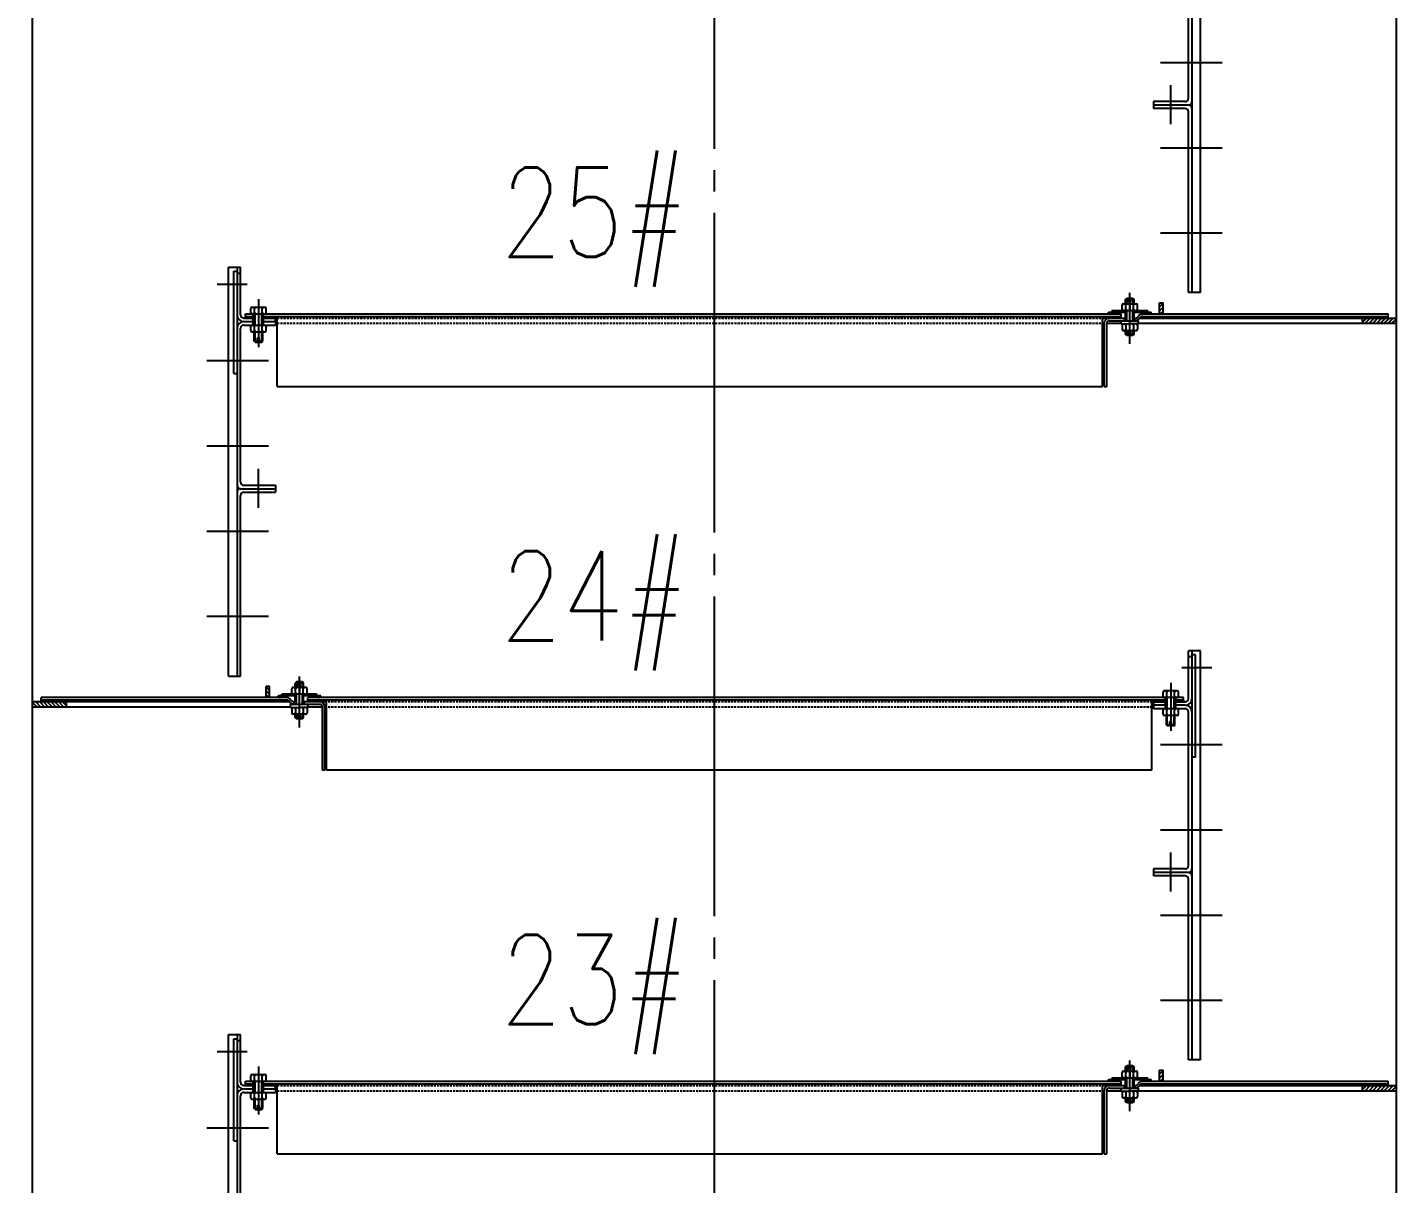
# Model space of a CAD drawing. Extents: x 16825 to 205982, y -10874 to 68273.
# Drawn here: x 164144 to 165750, y 47236 to 48592 of the extents above; entities that cross this region are included whole.
import ezdxf

# ---------------------------------------------------------------- set-up
doc = ezdxf.new("R2010")
doc.units = 0
doc.header["$LTSCALE"] = 5
doc.header["$MEASUREMENT"] = 0
doc.linetypes.add('CENTER', pattern=[18, 15, -1, 1, -1])
doc.linetypes.add('DASHED', pattern=[0.75, 0.5, -0.25])
doc.layers.get('DEFPOINTS').update_dxf_attribs({"linetype": 'CONTINUOUS'})
for name, color, linetype in [('CEN', 6, 'CENTER'), ('DIM', 1, 'CONTINUOUS'), ('HAT', 8, 'CONTINUOUS'), ('HID', 5, 'DASHED'), ('THINK', 2, 'CONTINUOUS'), ('THK', 2, 'CONTINUOUS'), ('THN', 4, 'CONTINUOUS')]:
    doc.layers.add(name, color=color, linetype=linetype)
doc.styles.get("Standard").update_dxf_attribs({"font": 'simplex', "width": 0.75, "bigfont": 'hzdx'})
doc.dimstyles.new('DIM3', dxfattribs={"dimscale": 0, "dimtxt": 3, "dimasz": 3, "dimexe": 1, "dimexo": 0, "dimgap": 1.5, "dimtad": 1, "dimdec": 4, "dimdsep": 46, "dimtxsty": 'Standard', "dimcen": 3, "dimclrd": 1, "dimclrt": 3, "dimadec": 0, "dimazin": 0, "dimtfac": 0.75, "dimtdec": 4, "dimtix": 1, "dimtmove": 0, "dimatfit": 0, "dimfxl": 0, "dimtolj": 1, "dimtzin": 0, "dimarcsym": 0})
pattern_1 = [(45, (164503.711, 45264.4804), (-2.245064, 2.245064), [])]
pattern_2 = [(45, (164503.711, 46164.4804), (-2.245064, 2.245064), [])]
pattern_3 = [(135, (165397.0422, 45714.4804), (2.245064, 2.245064), [])]

# ---------------------------------------------------------------- blocks, each defined once
blk = doc.blocks.new('*D96')
at = {"layer": 'DEFPOINTS', "color": 0}
for p in [(163106.3, 48706.4), (164283.3, 48706.4), (163313.1, 42856.4)]:
    blk.add_point(p, dxfattribs=at)
at = {"layer": 'DIM', "lineweight": -2}
for p, q in [((164283.3, 48706.4), (163074.3, 48706.4)), ((163313.1, 42856.4), (163074.3, 42856.4))]:
    blk.add_line(p, q, dxfattribs=at)
at = {"layer": 'DIM', "color": 1, "lineweight": -2}
blk.add_line((163106.3, 42952.4), (163106.3, 48610.4), dxfattribs=at)
at = {"layer": 'DIM', "color": 1}
for points in [[(163090.3, 48610.4), (163122.3, 48610.4), (163106.3, 48706.4)], [(163090.3, 42952.4), (163122.3, 42952.4), (163106.3, 42856.4)]]:
    blk.add_solid(points, dxfattribs=at)
at = {"layer": 'DIM', "color": 3, "insert": (163010.3, 45781.4), "char_height": 96, "attachment_point": 5, "rotation": 90}
blk.add_mtext('\\A1;13x450=5850', dxfattribs=at)

msp = doc.modelspace()

# ---------------------------------------------------------------- hatches: boundary and pattern name
at = {"layer": 'HAT'}
h = msp.add_hatch(dxfattribs=at)
h.set_pattern_fill('ANSI31', color=256, scale=0.5, style=0)
h.set_pattern_definition([(45, (164504.711, 46879.4574), (-1.122532, 1.122532), [])])
h.paths.add_polyline_path([(165431.377, 48258.373), (165431.377, 48260.373), (165417.877, 48260.373, 0.23606798), (165415.877, 48259.373, -0.23606798), (165413.877, 48258.373), (165412.377, 48258.373), (165412.377, 48256.373), (165413.877, 48256.373, 0.23606798), (165415.877, 48257.373, -0.23606798), (165417.877, 48258.373)])
h.paths.add_polyline_path([(165443.377, 48260.373), (165443.377, 48258.373), (165456.877, 48258.373, -0.23606798), (165458.877, 48257.373, 0.23606798), (165460.877, 48256.373), (165462.377, 48256.373), (165462.377, 48258.373), (165460.877, 48258.373, -0.23606798), (165458.877, 48259.373, 0.23606798), (165456.877, 48260.373)])
h = msp.add_hatch(dxfattribs=at)
h.set_pattern_fill('ANSI31', color=256, style=0)
h.set_pattern_definition(pattern_2)
h.paths.add_polyline_path([(165476.377, 48269.373), (165472.377, 48269.373), (165472.377, 48256.373), (165476.377, 48256.373)])
h = msp.add_hatch(dxfattribs=at)
h.set_pattern_fill('ANSI31', color=256, style=0)
h.set_pattern_definition(pattern_2)
h.paths.add_polyline_path([(165710.377, 48251.373), (165710.377, 48245.373), (165750.377, 48245.373), (165750.377, 48251.373)])
h = msp.add_hatch(dxfattribs=at)
h.set_pattern_fill('ANSI31', color=256, style=0)
h.set_pattern_definition(pattern_3)
h.paths.add_polyline_path([(164424.377, 47819.373), (164428.377, 47819.373), (164428.377, 47806.373), (164424.377, 47806.373)])
h = msp.add_hatch(dxfattribs=at)
h.set_pattern_fill('ANSI31', color=256, style=0)
h.set_pattern_definition(pattern_3)
h.paths.add_polyline_path([(164190.377, 47801.373), (164190.377, 47795.373), (164150.377, 47795.373), (164150.377, 47801.373)])
h = msp.add_hatch(dxfattribs=at)
h.set_pattern_fill('ANSI31', color=256, scale=0.5, style=0)
h.set_pattern_definition([(135, (165396.0422, 46429.4574), (1.122532, 1.122532), [])])
h.paths.add_polyline_path([(164469.377, 47808.373), (164469.377, 47810.373), (164482.877, 47810.373, -0.23606798), (164484.877, 47809.373, 0.23606798), (164486.877, 47808.373), (164488.377, 47808.373), (164488.377, 47806.373), (164486.877, 47806.373, -0.23606798), (164484.877, 47807.373, 0.23606798), (164482.877, 47808.373)])
h.paths.add_polyline_path([(164457.377, 47810.373), (164457.377, 47808.373), (164443.877, 47808.373, 0.23606798), (164441.877, 47807.373, -0.23606798), (164439.877, 47806.373), (164438.377, 47806.373), (164438.377, 47808.373), (164439.877, 47808.373, 0.23606798), (164441.877, 47809.373, -0.23606798), (164443.877, 47810.373)])
h = msp.add_hatch(dxfattribs=at)
h.set_pattern_fill('ANSI31', color=256, style=0)
h.set_pattern_definition(pattern_1)
h.paths.add_polyline_path([(165476.377, 47369.373), (165472.377, 47369.373), (165472.377, 47356.373), (165476.377, 47356.373)])
h = msp.add_hatch(dxfattribs=at)
h.set_pattern_fill('ANSI31', color=256, scale=0.5, style=0)
h.set_pattern_definition([(45, (164504.711, 45979.4574), (-1.122532, 1.122532), [])])
h.paths.add_polyline_path([(165431.377, 47358.373), (165431.377, 47360.373), (165417.877, 47360.373, 0.23606798), (165415.877, 47359.373, -0.23606798), (165413.877, 47358.373), (165412.377, 47358.373), (165412.377, 47356.373), (165413.877, 47356.373, 0.23606798), (165415.877, 47357.373, -0.23606798), (165417.877, 47358.373)])
h.paths.add_polyline_path([(165443.377, 47360.373), (165443.377, 47358.373), (165456.877, 47358.373, -0.23606798), (165458.877, 47357.373, 0.23606798), (165460.877, 47356.373), (165462.377, 47356.373), (165462.377, 47358.373), (165460.877, 47358.373, -0.23606798), (165458.877, 47359.373, 0.23606798), (165456.877, 47360.373)])
h = msp.add_hatch(dxfattribs=at)
h.set_pattern_fill('ANSI31', color=256, style=0)
h.set_pattern_definition(pattern_1)
h.paths.add_polyline_path([(165710.377, 47351.373), (165710.377, 47345.373), (165750.377, 47345.373), (165750.377, 47351.373)])

# ---------------------------------------------------------------- linework, layer by layer
at = {"layer": 'CEN', "ltscale": 5}
msp.add_line((164950.377, 28649.949), (164950.377, 65759.35), dxfattribs=at)
at = {"layer": 'CEN'}
for p, q in [((165473.433, 48551.373), (165545.744, 48551.373)), ((165485.377, 48478.868), (165485.377, 48524.584)), ((165473.433, 48451.373), (165545.744, 48451.373)), ((165473.433, 48351.373), (165545.744, 48351.373)), ((164367.078, 48291.373), (164402.123, 48291.373)), ((165437.377, 48221.182), (165437.377, 48280.95)), ((164415.377, 48273.632), (164415.377, 48217.398)), ((164427.32, 48201.373), (164355.01, 48201.373)), ((164427.32, 48101.373), (164355.01, 48101.373)), ((164415.377, 48028.868), (164415.377, 48074.584)), ((164427.32, 48001.373), (164355.01, 48001.373)), ((164427.32, 47901.373), (164355.01, 47901.373)), ((164463.377, 47771.182), (164463.377, 47830.95)), ((165533.676, 47841.373), (165498.63, 47841.373)), ((165485.377, 47823.632), (165485.377, 47767.398)), ((165473.433, 47751.373), (165545.744, 47751.373)), ((165473.433, 47651.373), (165545.744, 47651.373)), ((165485.377, 47578.868), (165485.377, 47624.584)), ((165473.433, 47551.373), (165545.744, 47551.373)), ((165473.433, 47451.373), (165545.744, 47451.373)), ((164367.078, 47391.373), (164402.123, 47391.373)), ((165437.377, 47321.182), (165437.377, 47380.95)), ((164415.377, 47373.632), (164415.377, 47317.398)), ((164427.32, 47301.373), (164355.01, 47301.373))]:
    msp.add_line(p, q, dxfattribs=at)
at = {"layer": 'HID'}
for p, q in [((164437.377, 48251.373), (165404.377, 48251.373)), ((164437.377, 48245.373), (165404.377, 48245.373)), ((165463.377, 47801.373), (164496.377, 47801.373)), ((165463.377, 47795.373), (164496.377, 47795.373)), ((164437.377, 47351.373), (165404.377, 47351.373)), ((164437.377, 47345.373), (165404.377, 47345.373))]:
    msp.add_line(p, q, dxfattribs=at)
at = {"layer": 'THINK'}
for p, q in [((165750.377, 48245.373), (165750.377, 48251.373)), ((164150.377, 47795.373), (164150.377, 47801.373)), ((165750.377, 47345.373), (165750.377, 47351.373))]:
    msp.add_line(p, q, dxfattribs=at)
at = {"layer": 'THK'}
for p, q in [((164150.377, 36168.873), (164150.377, 55518.373)), ((165750.377, 41744.373), (165750.377, 54731.373)), ((165520.377, 48281.373), (165520.377, 48761.373)), ((165506.377, 48509.373), (165506.377, 48689.373)), ((165510.377, 48692.701), (165510.377, 48281.373)), ((165502.377, 48505.373), (165465.377, 48505.373)), ((165465.377, 48505.373), (165465.377, 48497.373)), ((165506.377, 48501.373), (165465.377, 48501.373)), ((165502.377, 48497.373), (165465.377, 48497.373)), ((165506.377, 48281.373), (165506.377, 48493.373)), ((164380.377, 48311.373), (164394.377, 48311.373)), ((164380.377, 47831.373), (164380.377, 48311.373)), ((164390.377, 48311.373), (164390.377, 48242.701)), ((164394.377, 48255.373), (164394.377, 48311.373)), ((164386.377, 48306.373), (164390.377, 48306.373)), ((164386.377, 48186.373), (164386.377, 48306.373)), ((164390.377, 48304.373), (164394.377, 48304.373)), ((165520.377, 48281.373), (165506.377, 48281.373)), ((164406.377, 48257.873), (164406.377, 48262.873)), ((164407.877, 48264.373), (164422.877, 48264.373)), ((164410.877, 48257.873), (164410.877, 48262.873)), ((164419.877, 48257.873), (164419.877, 48262.873)), ((164424.377, 48257.873), (164424.377, 48262.873)), ((165417.877, 48260.373), (165456.877, 48260.373)), ((165428.377, 48261.873), (165428.377, 48266.873)), ((165429.877, 48268.373), (165444.877, 48268.373)), ((165431.377, 48258.373), (165431.377, 48260.373)), ((165432.377, 48273.326), (165433.877, 48274.826)), ((165432.377, 48273.326), (165436.377, 48273.326)), ((165432.377, 48268.373), (165432.377, 48273.326)), ((165432.377, 48248.373), (165432.377, 48260.373)), ((165432.877, 48261.873), (165432.877, 48266.873)), ((165433.877, 48274.826), (165436.377, 48274.826)), ((165436.377, 48269.826), (165436.377, 48274.826)), ((165436.377, 48269.826), (165438.377, 48269.826)), ((165437.377, 48268.373), (165437.377, 48260.373)), ((165438.377, 48274.826), (165440.877, 48274.826)), ((165438.377, 48269.826), (165438.377, 48274.826)), ((165442.377, 48273.326), (165438.377, 48273.326)), ((165440.877, 48274.826), (165442.377, 48273.326)), ((165441.877, 48261.873), (165441.877, 48266.873)), ((165442.377, 48268.373), (165442.377, 48273.326)), ((165442.377, 48248.373), (165442.377, 48260.373)), ((165443.377, 48258.373), (165443.377, 48260.373)), ((165446.377, 48261.873), (165446.377, 48266.873)), ((165472.377, 48256.373), (165472.377, 48269.373)), ((165472.377, 48269.373), (165476.377, 48269.373)), ((165476.377, 48256.373), (165476.377, 48269.373)), ((164398.377, 48251.373), (164410.377, 48251.373)), ((164410.377, 48251.373), (164398.377, 48251.373)), ((164398.377, 48247.373), (164410.377, 48247.373)), ((164400.377, 48256.373), (165427.377, 48256.373)), ((164400.377, 48253.373), (164400.377, 48256.373)), ((164400.377, 48253.373), (164400.377, 48251.373)), ((164400.377, 48253.373), (164410.377, 48253.373)), ((164409.377, 48253.373), (164409.377, 48256.373)), ((164409.377, 48251.373), (164409.377, 48253.373)), ((164409.377, 48243.373), (164409.377, 48251.373)), ((164410.377, 48243.373), (164410.377, 48256.373)), ((164420.377, 48243.373), (164420.377, 48256.373)), ((164420.377, 48253.373), (165427.377, 48253.373)), ((164420.377, 48251.373), (164435.377, 48251.373)), ((164437.377, 48251.373), (164420.377, 48251.373)), ((164420.377, 48247.373), (164435.377, 48247.373)), ((164421.377, 48253.373), (164421.377, 48256.373)), ((164421.377, 48253.373), (164421.377, 48251.373)), ((164421.377, 48243.373), (164421.377, 48251.373)), ((164435.377, 48251.373), (164435.377, 48243.373)), ((164435.377, 48247.373), (164435.377, 48251.373)), ((164435.377, 48245.373), (164437.377, 48245.373)), ((164437.377, 48171.373), (164437.377, 48253.373)), ((165405.377, 48171.373), (165405.377, 48253.373)), ((165405.377, 48251.373), (165432.377, 48251.373)), ((165405.377, 48245.373), (165407.377, 48245.373)), ((165407.377, 48251.373), (165407.377, 48253.373)), ((165407.377, 48171.373), (165407.377, 48245.373)), ((165410.377, 48245.373), (165427.141, 48245.373)), ((165410.377, 48171.373), (165410.377, 48245.373)), ((165412.377, 48256.373), (165412.377, 48258.373)), ((165412.377, 48258.373), (165413.877, 48258.373)), ((165413.377, 48248.373), (165447.612, 48248.373)), ((165417.877, 48258.373), (165432.377, 48258.373)), ((165427.141, 48244.873), (165427.141, 48248.373)), ((165427.141, 48244.873), (165437.377, 48244.873)), ((165427.377, 48251.373), (165427.377, 48256.373)), ((165431.377, 48248.373), (165431.377, 48251.373)), ((165447.612, 48244.873), (165437.377, 48244.873)), ((165437.377, 48236.873), (165437.377, 48244.873)), ((165442.377, 48258.373), (165456.877, 48258.373)), ((165442.377, 48251.373), (165443.377, 48251.373)), ((165443.377, 48248.373), (165443.377, 48251.373)), ((165447.612, 48244.873), (165447.612, 48248.373)), ((165447.612, 48245.373), (165750.377, 48245.373)), ((165448.377, 48251.373), (165750.377, 48251.373)), ((165452.037, 48256.373), (165740.377, 48256.373)), ((165452.377, 48253.373), (165740.377, 48253.373)), ((165460.877, 48258.373), (165462.377, 48258.373)), ((165462.377, 48256.373), (165462.377, 48258.373)), ((165710.377, 48245.373), (165710.377, 48253.373)), ((165740.377, 48251.373), (165740.377, 48256.373)), ((164390.377, 48242.701), (164390.377, 47831.373)), ((164394.377, 48059.373), (164394.377, 48239.373)), ((164398.377, 48243.373), (164435.377, 48243.373)), ((164406.377, 48236.873), (164406.377, 48241.873)), ((164407.877, 48235.373), (164422.877, 48235.373)), ((164410.377, 48224.373), (164410.377, 48235.373)), ((164410.877, 48236.873), (164410.877, 48241.873)), ((164414.377, 48228.373), (164416.377, 48228.373)), ((164414.377, 48223.373), (164414.377, 48228.373)), ((164416.377, 48223.373), (164416.377, 48228.373)), ((164419.877, 48236.873), (164419.877, 48241.873)), ((164420.377, 48224.373), (164420.377, 48235.373)), ((164424.377, 48236.873), (164424.377, 48241.873)), ((165428.377, 48243.373), (165428.377, 48238.373)), ((165429.877, 48236.873), (165444.877, 48236.873)), ((165432.377, 48232.826), (165432.377, 48236.873)), ((165432.377, 48232.826), (165436.377, 48232.826)), ((165433.877, 48231.326), (165432.377, 48232.826)), ((165432.877, 48243.373), (165432.877, 48238.373)), ((165433.877, 48231.326), (165436.377, 48231.326)), ((165436.377, 48236.326), (165438.377, 48236.326)), ((165436.377, 48231.326), (165436.377, 48236.326)), ((165438.377, 48231.326), (165438.377, 48236.326)), ((165442.377, 48232.826), (165438.377, 48232.826)), ((165438.377, 48231.326), (165440.877, 48231.326)), ((165442.377, 48232.826), (165440.877, 48231.326)), ((165441.877, 48243.373), (165441.877, 48238.373)), ((165442.377, 48232.826), (165442.377, 48236.873)), ((165446.377, 48243.373), (165446.377, 48238.373)), ((164410.377, 48224.373), (164414.377, 48224.373)), ((164411.377, 48223.373), (164410.377, 48224.373)), ((164411.377, 48223.373), (164414.377, 48223.373)), ((164420.377, 48224.373), (164416.377, 48224.373)), ((164416.377, 48223.373), (164419.377, 48223.373)), ((164419.377, 48223.373), (164420.377, 48224.373)), ((164386.377, 48186.373), (164390.377, 48186.373)), ((164437.377, 48171.373), (165405.377, 48171.373)), ((165407.377, 48171.373), (165410.377, 48171.373)), ((164398.377, 48055.373), (164435.377, 48055.373)), ((164435.377, 48055.373), (164435.377, 48047.373)), ((164394.377, 48051.373), (164435.377, 48051.373)), ((164394.377, 47831.373), (164394.377, 48043.373)), ((164398.377, 48047.373), (164435.377, 48047.373)), ((165506.377, 47805.373), (165506.377, 47861.373)), ((165520.377, 47861.373), (165506.377, 47861.373)), ((165510.377, 47861.373), (165510.377, 47792.701)), ((165520.377, 47381.373), (165520.377, 47861.373)), ((165510.377, 47854.373), (165506.377, 47854.373)), ((165514.377, 47856.373), (165510.377, 47856.373)), ((165514.377, 47736.373), (165514.377, 47856.373)), ((164380.377, 47831.373), (164394.377, 47831.373)), ((164428.377, 47819.373), (164424.377, 47819.373)), ((164424.377, 47806.373), (164424.377, 47819.373)), ((164428.377, 47806.373), (164428.377, 47819.373)), ((164454.377, 47811.873), (164454.377, 47816.873)), ((164470.877, 47818.373), (164455.877, 47818.373)), ((164459.877, 47824.826), (164458.377, 47823.326)), ((164458.377, 47823.326), (164462.377, 47823.326)), ((164458.377, 47818.373), (164458.377, 47823.326)), ((164458.877, 47811.873), (164458.877, 47816.873)), ((164462.377, 47824.826), (164459.877, 47824.826)), ((164462.377, 47819.826), (164462.377, 47824.826)), ((164464.377, 47819.826), (164462.377, 47819.826)), ((164463.377, 47818.373), (164463.377, 47810.373)), ((164464.377, 47819.826), (164464.377, 47824.826)), ((164466.877, 47824.826), (164464.377, 47824.826)), ((164468.377, 47823.326), (164464.377, 47823.326)), ((164468.377, 47823.326), (164466.877, 47824.826)), ((164467.877, 47811.873), (164467.877, 47816.873)), ((164468.377, 47818.373), (164468.377, 47823.326)), ((164472.377, 47811.873), (164472.377, 47816.873)), ((165476.377, 47807.873), (165476.377, 47812.873)), ((165492.877, 47814.373), (165477.877, 47814.373)), ((165480.877, 47807.873), (165480.877, 47812.873)), ((165489.877, 47807.873), (165489.877, 47812.873)), ((165494.377, 47807.873), (165494.377, 47812.873)), ((164452.377, 47801.373), (164150.377, 47801.373)), ((164453.141, 47795.373), (164150.377, 47795.373)), ((164448.716, 47806.373), (164160.377, 47806.373)), ((164160.377, 47801.373), (164160.377, 47806.373)), ((164448.377, 47803.373), (164160.377, 47803.373)), ((164190.377, 47795.373), (164190.377, 47803.373)), ((164439.877, 47808.373), (164438.377, 47808.373)), ((164438.377, 47806.373), (164438.377, 47808.373)), ((164482.877, 47810.373), (164443.877, 47810.373)), ((164458.377, 47808.373), (164443.877, 47808.373)), ((164487.377, 47798.373), (164453.141, 47798.373)), ((164453.141, 47794.873), (164453.141, 47798.373)), ((164453.141, 47794.873), (164463.377, 47794.873)), ((164457.377, 47808.373), (164457.377, 47810.373)), ((164458.377, 47801.373), (164457.377, 47801.373)), ((164457.377, 47798.373), (164457.377, 47801.373)), ((164458.377, 47798.373), (164458.377, 47810.373)), ((164473.612, 47794.873), (164463.377, 47794.873)), ((164463.377, 47786.873), (164463.377, 47794.873)), ((164468.377, 47798.373), (164468.377, 47810.373)), ((164482.877, 47808.373), (164468.377, 47808.373)), ((164495.377, 47801.373), (164468.377, 47801.373)), ((164469.377, 47808.373), (164469.377, 47810.373)), ((164469.377, 47798.373), (164469.377, 47801.373)), ((165500.377, 47806.373), (164473.377, 47806.373)), ((164473.377, 47801.373), (164473.377, 47806.373)), ((165480.377, 47803.373), (164473.377, 47803.373)), ((164473.612, 47794.873), (164473.612, 47798.373)), ((164490.377, 47795.373), (164473.612, 47795.373)), ((164488.377, 47808.373), (164486.877, 47808.373)), ((164488.377, 47806.373), (164488.377, 47808.373)), ((164490.377, 47721.373), (164490.377, 47795.373)), ((164493.377, 47801.373), (164493.377, 47803.373)), ((164495.377, 47795.373), (164493.377, 47795.373)), ((164493.377, 47721.373), (164493.377, 47795.373)), ((164495.377, 47721.373), (164495.377, 47803.373)), ((165463.377, 47721.373), (165463.377, 47803.373)), ((165463.377, 47801.373), (165480.377, 47801.373)), ((165465.377, 47795.373), (165463.377, 47795.373)), ((165465.377, 47801.373), (165465.377, 47793.373)), ((165480.377, 47801.373), (165465.377, 47801.373)), ((165465.377, 47797.373), (165465.377, 47801.373)), ((165480.377, 47797.373), (165465.377, 47797.373)), ((165479.377, 47803.373), (165479.377, 47806.373)), ((165479.377, 47803.373), (165479.377, 47801.373)), ((165479.377, 47793.373), (165479.377, 47801.373)), ((165480.377, 47793.373), (165480.377, 47806.373)), ((165490.377, 47793.373), (165490.377, 47806.373)), ((165500.377, 47803.373), (165490.377, 47803.373)), ((165502.377, 47801.373), (165490.377, 47801.373)), ((165490.377, 47801.373), (165502.377, 47801.373)), ((165502.377, 47797.373), (165490.377, 47797.373)), ((165491.377, 47803.373), (165491.377, 47806.373)), ((165491.377, 47801.373), (165491.377, 47803.373)), ((165491.377, 47793.373), (165491.377, 47801.373)), ((165500.377, 47803.373), (165500.377, 47806.373)), ((165500.377, 47803.373), (165500.377, 47801.373)), ((164454.377, 47793.373), (164454.377, 47788.373)), ((164470.877, 47786.873), (164455.877, 47786.873)), ((164458.377, 47782.826), (164458.377, 47786.873)), ((164458.377, 47782.826), (164462.377, 47782.826)), ((164458.377, 47782.826), (164459.877, 47781.326)), ((164458.877, 47793.373), (164458.877, 47788.373)), ((164462.377, 47781.326), (164459.877, 47781.326)), ((164464.377, 47786.326), (164462.377, 47786.326)), ((164462.377, 47781.326), (164462.377, 47786.326)), ((164464.377, 47781.326), (164464.377, 47786.326)), ((164468.377, 47782.826), (164464.377, 47782.826)), ((164466.877, 47781.326), (164464.377, 47781.326)), ((164466.877, 47781.326), (164468.377, 47782.826)), ((164467.877, 47793.373), (164467.877, 47788.373)), ((164468.377, 47782.826), (164468.377, 47786.873)), ((164472.377, 47793.373), (164472.377, 47788.373)), ((165502.377, 47793.373), (165465.377, 47793.373)), ((165476.377, 47786.873), (165476.377, 47791.873)), ((165492.877, 47785.373), (165477.877, 47785.373)), ((165480.377, 47774.373), (165480.377, 47785.373)), ((165480.877, 47786.873), (165480.877, 47791.873)), ((165489.877, 47786.873), (165489.877, 47791.873)), ((165490.377, 47774.373), (165490.377, 47785.373)), ((165494.377, 47786.873), (165494.377, 47791.873)), ((165506.377, 47609.373), (165506.377, 47789.373)), ((165510.377, 47792.701), (165510.377, 47381.373)), ((165480.377, 47774.373), (165484.377, 47774.373)), ((165481.377, 47773.373), (165480.377, 47774.373)), ((165484.377, 47773.373), (165481.377, 47773.373)), ((165486.377, 47778.373), (165484.377, 47778.373)), ((165484.377, 47773.373), (165484.377, 47778.373)), ((165486.377, 47773.373), (165486.377, 47778.373)), ((165490.377, 47774.373), (165486.377, 47774.373)), ((165489.377, 47773.373), (165486.377, 47773.373)), ((165489.377, 47773.373), (165490.377, 47774.373)), ((165514.377, 47736.373), (165510.377, 47736.373)), ((164493.377, 47721.373), (164490.377, 47721.373)), ((165463.377, 47721.373), (164495.377, 47721.373)), ((165502.377, 47605.373), (165465.377, 47605.373)), ((165465.377, 47605.373), (165465.377, 47597.373)), ((165506.377, 47601.373), (165465.377, 47601.373)), ((165502.377, 47597.373), (165465.377, 47597.373)), ((165506.377, 47381.373), (165506.377, 47593.373)), ((164380.377, 47411.373), (164394.377, 47411.373)), ((164380.377, 46931.373), (164380.377, 47411.373)), ((164390.377, 47411.373), (164390.377, 47342.701)), ((164394.377, 47355.373), (164394.377, 47411.373)), ((164386.377, 47406.373), (164390.377, 47406.373)), ((164386.377, 47286.373), (164386.377, 47406.373)), ((164390.377, 47404.373), (164394.377, 47404.373)), ((165520.377, 47381.373), (165506.377, 47381.373)), ((164406.377, 47357.873), (164406.377, 47362.873)), ((164407.877, 47364.373), (164422.877, 47364.373)), ((164410.877, 47357.873), (164410.877, 47362.873)), ((164419.877, 47357.873), (164419.877, 47362.873)), ((164424.377, 47357.873), (164424.377, 47362.873)), ((165428.377, 47361.873), (165428.377, 47366.873)), ((165429.877, 47368.373), (165444.877, 47368.373)), ((165432.377, 47373.326), (165433.877, 47374.826)), ((165432.377, 47373.326), (165436.377, 47373.326)), ((165432.377, 47368.373), (165432.377, 47373.326)), ((165432.877, 47361.873), (165432.877, 47366.873)), ((165433.877, 47374.826), (165436.377, 47374.826)), ((165436.377, 47369.826), (165436.377, 47374.826)), ((165436.377, 47369.826), (165438.377, 47369.826)), ((165437.377, 47368.373), (165437.377, 47360.373)), ((165438.377, 47374.826), (165440.877, 47374.826)), ((165438.377, 47369.826), (165438.377, 47374.826)), ((165442.377, 47373.326), (165438.377, 47373.326)), ((165440.877, 47374.826), (165442.377, 47373.326)), ((165441.877, 47361.873), (165441.877, 47366.873)), ((165442.377, 47368.373), (165442.377, 47373.326)), ((165446.377, 47361.873), (165446.377, 47366.873)), ((165472.377, 47356.373), (165472.377, 47369.373)), ((165472.377, 47369.373), (165476.377, 47369.373)), ((165476.377, 47356.373), (165476.377, 47369.373)), ((164398.377, 47351.373), (164410.377, 47351.373)), ((164410.377, 47351.373), (164398.377, 47351.373)), ((164398.377, 47347.373), (164410.377, 47347.373)), ((164400.377, 47356.373), (165427.377, 47356.373)), ((164400.377, 47353.373), (164400.377, 47356.373)), ((164400.377, 47353.373), (164400.377, 47351.373)), ((164400.377, 47353.373), (164410.377, 47353.373)), ((164409.377, 47353.373), (164409.377, 47356.373)), ((164409.377, 47351.373), (164409.377, 47353.373)), ((164409.377, 47343.373), (164409.377, 47351.373)), ((164410.377, 47343.373), (164410.377, 47356.373)), ((164420.377, 47343.373), (164420.377, 47356.373)), ((164420.377, 47353.373), (165427.377, 47353.373)), ((164420.377, 47351.373), (164435.377, 47351.373)), ((164437.377, 47351.373), (164420.377, 47351.373)), ((164420.377, 47347.373), (164435.377, 47347.373)), ((164421.377, 47353.373), (164421.377, 47356.373)), ((164421.377, 47353.373), (164421.377, 47351.373)), ((164421.377, 47343.373), (164421.377, 47351.373)), ((164435.377, 47351.373), (164435.377, 47343.373)), ((164435.377, 47347.373), (164435.377, 47351.373)), ((164435.377, 47345.373), (164437.377, 47345.373)), ((164437.377, 47271.373), (164437.377, 47353.373)), ((165405.377, 47271.373), (165405.377, 47353.373)), ((165405.377, 47351.373), (165432.377, 47351.373)), ((165405.377, 47345.373), (165407.377, 47345.373)), ((165407.377, 47351.373), (165407.377, 47353.373)), ((165407.377, 47271.373), (165407.377, 47345.373)), ((165410.377, 47345.373), (165427.141, 47345.373)), ((165410.377, 47271.373), (165410.377, 47345.373)), ((165412.377, 47356.373), (165412.377, 47358.373)), ((165412.377, 47358.373), (165413.877, 47358.373)), ((165413.377, 47348.373), (165447.612, 47348.373)), ((165417.877, 47360.373), (165456.877, 47360.373)), ((165417.877, 47358.373), (165432.377, 47358.373)), ((165427.141, 47344.873), (165427.141, 47348.373)), ((165427.377, 47351.373), (165427.377, 47356.373)), ((165431.377, 47358.373), (165431.377, 47360.373)), ((165431.377, 47348.373), (165431.377, 47351.373)), ((165432.377, 47348.373), (165432.377, 47360.373)), ((165442.377, 47348.373), (165442.377, 47360.373)), ((165442.377, 47358.373), (165456.877, 47358.373)), ((165442.377, 47351.373), (165443.377, 47351.373)), ((165443.377, 47358.373), (165443.377, 47360.373)), ((165443.377, 47348.373), (165443.377, 47351.373)), ((165447.612, 47344.873), (165447.612, 47348.373)), ((165447.612, 47345.373), (165750.377, 47345.373)), ((165448.377, 47351.373), (165750.377, 47351.373)), ((165452.037, 47356.373), (165740.377, 47356.373)), ((165452.377, 47353.373), (165740.377, 47353.373)), ((165460.877, 47358.373), (165462.377, 47358.373)), ((165462.377, 47356.373), (165462.377, 47358.373)), ((165710.377, 47345.373), (165710.377, 47353.373)), ((165740.377, 47351.373), (165740.377, 47356.373)), ((164390.377, 47342.701), (164390.377, 46931.373)), ((164394.377, 47159.373), (164394.377, 47339.373)), ((164398.377, 47343.373), (164435.377, 47343.373)), ((164406.377, 47336.873), (164406.377, 47341.873)), ((164407.877, 47335.373), (164422.877, 47335.373)), ((164410.377, 47324.373), (164410.377, 47335.373)), ((164410.877, 47336.873), (164410.877, 47341.873)), ((164419.877, 47336.873), (164419.877, 47341.873)), ((164420.377, 47324.373), (164420.377, 47335.373)), ((164424.377, 47336.873), (164424.377, 47341.873)), ((165427.141, 47344.873), (165437.377, 47344.873)), ((165428.377, 47343.373), (165428.377, 47338.373)), ((165429.877, 47336.873), (165444.877, 47336.873)), ((165432.377, 47332.826), (165432.377, 47336.873)), ((165432.377, 47332.826), (165436.377, 47332.826)), ((165433.877, 47331.326), (165432.377, 47332.826)), ((165432.877, 47343.373), (165432.877, 47338.373)), ((165433.877, 47331.326), (165436.377, 47331.326)), ((165436.377, 47336.326), (165438.377, 47336.326)), ((165436.377, 47331.326), (165436.377, 47336.326)), ((165447.612, 47344.873), (165437.377, 47344.873)), ((165437.377, 47336.873), (165437.377, 47344.873)), ((165438.377, 47331.326), (165438.377, 47336.326)), ((165442.377, 47332.826), (165438.377, 47332.826)), ((165438.377, 47331.326), (165440.877, 47331.326)), ((165442.377, 47332.826), (165440.877, 47331.326)), ((165441.877, 47343.373), (165441.877, 47338.373)), ((165442.377, 47332.826), (165442.377, 47336.873)), ((165446.377, 47343.373), (165446.377, 47338.373)), ((164410.377, 47324.373), (164414.377, 47324.373)), ((164411.377, 47323.373), (164410.377, 47324.373)), ((164411.377, 47323.373), (164414.377, 47323.373)), ((164414.377, 47328.373), (164416.377, 47328.373)), ((164414.377, 47323.373), (164414.377, 47328.373)), ((164416.377, 47323.373), (164416.377, 47328.373)), ((164420.377, 47324.373), (164416.377, 47324.373)), ((164416.377, 47323.373), (164419.377, 47323.373)), ((164419.377, 47323.373), (164420.377, 47324.373)), ((164386.377, 47286.373), (164390.377, 47286.373)), ((164437.377, 47271.373), (165405.377, 47271.373)), ((165407.377, 47271.373), (165410.377, 47271.373))]:
    msp.add_line(p, q, dxfattribs=at)
for centre, radius, start, end in [((165502.377, 48509.373), 4, 270, 0), ((165506.377, 48505.373), 4, 270, 0), ((165506.377, 48497.373), 4, 0, 90), ((165502.377, 48493.373), 4, 0, 90), ((164407.877, 48262.873), 1.5, 90, 180), ((164409.377, 48262.873), 1.5, 0, 90), ((164412.377, 48262.873), 1.5, 90, 180), ((164418.377, 48262.873), 1.5, 0, 90), ((164421.377, 48262.873), 1.5, 90, 180), ((164422.877, 48262.873), 1.5, 0, 90), ((165417.877, 48257.873), 2.5, 90, 143.130102), ((165429.877, 48266.873), 1.5, 90, 180), ((165429.877, 48261.873), 1.5, 180, 270), ((165431.377, 48266.873), 1.5, 0, 90), ((165431.377, 48261.873), 1.5, 270, 0), ((165434.377, 48266.873), 1.5, 90, 180), ((165434.377, 48261.873), 1.5, 180, 270), ((165440.377, 48266.873), 1.5, 0, 90), ((165440.377, 48261.873), 1.5, 270, 0), ((165443.377, 48266.873), 1.5, 90, 180), ((165443.377, 48261.873), 1.5, 180, 270), ((165444.877, 48266.873), 1.5, 0, 90), ((165444.877, 48261.873), 1.5, 270, 0), ((165456.877, 48257.873), 2.5, 36.869898, 90), ((164398.377, 48255.373), 8, 180, 270), ((164398.377, 48239.373), 8, 90, 180), ((164398.377, 48255.373), 4, 180, 270), ((164407.877, 48257.873), 1.5, 180, 270), ((164409.377, 48257.873), 1.5, 270, 0), ((164412.377, 48257.873), 1.5, 180, 270), ((164418.377, 48257.873), 1.5, 270, 0), ((164421.377, 48257.873), 1.5, 180, 270), ((164422.877, 48257.873), 1.5, 270, 0), ((165413.377, 48245.373), 6, 90, 180), ((165413.377, 48245.373), 3, 90, 180), ((165413.877, 48260.873), 2.5, 270, 323.130102), ((165413.877, 48258.873), 2.5, 270, 323.130102), ((165417.877, 48255.873), 2.5, 90, 143.130102), ((165429.877, 48243.373), 1.5, 90, 180), ((165431.377, 48243.373), 1.5, 0, 90), ((165434.377, 48243.373), 1.5, 90, 180), ((165440.377, 48243.373), 1.5, 0, 90), ((165443.377, 48243.373), 1.5, 90, 180), ((165443.377, 48256.373), 5, 270, 330), ((165443.716, 48253.373), 5, 270, 330), ((165444.877, 48243.373), 1.5, 0, 90), ((165452.037, 48251.373), 5, 90, 150), ((165452.377, 48248.373), 5, 90, 150), ((165456.877, 48255.873), 2.5, 36.869898, 90), ((165460.877, 48260.873), 2.5, 216.869898, 270), ((165460.877, 48258.873), 2.5, 216.869898, 270), ((164398.377, 48239.373), 4, 90, 180), ((164407.877, 48241.873), 1.5, 90, 180), ((164407.877, 48236.873), 1.5, 180, 270), ((164409.377, 48241.873), 1.5, 0, 90), ((164409.377, 48236.873), 1.5, 270, 0), ((164412.377, 48241.873), 1.5, 90, 180), ((164412.377, 48236.873), 1.5, 180, 270), ((164418.377, 48241.873), 1.5, 0, 90), ((164418.377, 48236.873), 1.5, 270, 0), ((164421.377, 48241.873), 1.5, 90, 180), ((164421.377, 48236.873), 1.5, 180, 270), ((164422.877, 48241.873), 1.5, 0, 90), ((164422.877, 48236.873), 1.5, 270, 0), ((165429.877, 48238.373), 1.5, 180, 270), ((165431.377, 48238.373), 1.5, 270, 0), ((165434.377, 48238.373), 1.5, 180, 270), ((165440.377, 48238.373), 1.5, 270, 0), ((165443.377, 48238.373), 1.5, 180, 270), ((165444.877, 48238.373), 1.5, 270, 0), ((164394.377, 48055.373), 4, 180, 270), ((164398.377, 48059.373), 4, 180, 270), ((164394.377, 48047.373), 4, 90, 180), ((164398.377, 48043.373), 4, 90, 180), ((164455.877, 47816.873), 1.5, 90, 180), ((164455.877, 47811.873), 1.5, 180, 270), ((164457.377, 47816.873), 1.5, 0, 90), ((164457.377, 47811.873), 1.5, 270, 0), ((164460.377, 47816.873), 1.5, 90, 180), ((164460.377, 47811.873), 1.5, 180, 270), ((164466.377, 47816.873), 1.5, 0, 90), ((164466.377, 47811.873), 1.5, 270, 0), ((164469.377, 47816.873), 1.5, 90, 180), ((164469.377, 47811.873), 1.5, 180, 270), ((164470.877, 47816.873), 1.5, 0, 90), ((164470.877, 47811.873), 1.5, 270, 0), ((165477.877, 47812.873), 1.5, 90, 180), ((165479.377, 47812.873), 1.5, 0, 90), ((165482.377, 47812.873), 1.5, 90, 180), ((165488.377, 47812.873), 1.5, 0, 90), ((165491.377, 47812.873), 1.5, 90, 180), ((165492.877, 47812.873), 1.5, 0, 90), ((164439.877, 47810.873), 2.5, 270, 323.130102), ((164439.877, 47808.873), 2.5, 270, 323.130102), ((164443.877, 47807.873), 2.5, 90, 143.130102), ((164443.877, 47805.873), 2.5, 90, 143.130102), ((164448.377, 47798.373), 5, 30, 90), ((164448.716, 47801.373), 5, 30, 90), ((164457.037, 47803.373), 5, 210, 270), ((164457.377, 47806.373), 5, 210, 270), ((164455.877, 47793.373), 1.5, 90, 180), ((164457.377, 47793.373), 1.5, 0, 90), ((164460.377, 47793.373), 1.5, 90, 180), ((164466.377, 47793.373), 1.5, 0, 90), ((164469.377, 47793.373), 1.5, 90, 180), ((164470.877, 47793.373), 1.5, 0, 90), ((164482.877, 47807.873), 2.5, 36.869898, 90), ((164482.877, 47805.873), 2.5, 36.869898, 90), ((164486.877, 47810.873), 2.5, 216.869898, 270), ((164486.877, 47808.873), 2.5, 216.869898, 270), ((164487.377, 47795.373), 6, 0, 90), ((164487.377, 47795.373), 3, 0, 90), ((165477.877, 47807.873), 1.5, 180, 270), ((165479.377, 47807.873), 1.5, 270, 0), ((165482.377, 47807.873), 1.5, 180, 270), ((165488.377, 47807.873), 1.5, 270, 0), ((165491.377, 47807.873), 1.5, 180, 270), ((165492.877, 47807.873), 1.5, 270, 0), ((165502.377, 47805.373), 8, 270, 0), ((165502.377, 47805.373), 4, 270, 0), ((165502.377, 47789.373), 8, 0, 90), ((164455.877, 47788.373), 1.5, 180, 270), ((164457.377, 47788.373), 1.5, 270, 0), ((164460.377, 47788.373), 1.5, 180, 270), ((164466.377, 47788.373), 1.5, 270, 0), ((164469.377, 47788.373), 1.5, 180, 270), ((164470.877, 47788.373), 1.5, 270, 0), ((165477.877, 47791.873), 1.5, 90, 180), ((165477.877, 47786.873), 1.5, 180, 270), ((165479.377, 47791.873), 1.5, 0, 90), ((165479.377, 47786.873), 1.5, 270, 0), ((165482.377, 47791.873), 1.5, 90, 180), ((165482.377, 47786.873), 1.5, 180, 270), ((165488.377, 47791.873), 1.5, 0, 90), ((165488.377, 47786.873), 1.5, 270, 0), ((165491.377, 47791.873), 1.5, 90, 180), ((165491.377, 47786.873), 1.5, 180, 270), ((165492.877, 47791.873), 1.5, 0, 90), ((165492.877, 47786.873), 1.5, 270, 0), ((165502.377, 47789.373), 4, 0, 90), ((165502.377, 47609.373), 4, 270, 0), ((165506.377, 47605.373), 4, 270, 0), ((165502.377, 47593.373), 4, 0, 90), ((165506.377, 47597.373), 4, 0, 90), ((164407.877, 47362.873), 1.5, 90, 180), ((164409.377, 47362.873), 1.5, 0, 90), ((164412.377, 47362.873), 1.5, 90, 180), ((164418.377, 47362.873), 1.5, 0, 90), ((164421.377, 47362.873), 1.5, 90, 180), ((164422.877, 47362.873), 1.5, 0, 90), ((165429.877, 47366.873), 1.5, 90, 180), ((165429.877, 47361.873), 1.5, 180, 270), ((165431.377, 47366.873), 1.5, 0, 90), ((165431.377, 47361.873), 1.5, 270, 0), ((165434.377, 47366.873), 1.5, 90, 180), ((165434.377, 47361.873), 1.5, 180, 270), ((165440.377, 47366.873), 1.5, 0, 90), ((165440.377, 47361.873), 1.5, 270, 0), ((165443.377, 47366.873), 1.5, 90, 180), ((165443.377, 47361.873), 1.5, 180, 270), ((165444.877, 47366.873), 1.5, 0, 90), ((165444.877, 47361.873), 1.5, 270, 0), ((164398.377, 47355.373), 8, 180, 270), ((164398.377, 47339.373), 8, 90, 180), ((164398.377, 47355.373), 4, 180, 270), ((164407.877, 47357.873), 1.5, 180, 270), ((164409.377, 47357.873), 1.5, 270, 0), ((164412.377, 47357.873), 1.5, 180, 270), ((164418.377, 47357.873), 1.5, 270, 0), ((164421.377, 47357.873), 1.5, 180, 270), ((164422.877, 47357.873), 1.5, 270, 0), ((165413.377, 47345.373), 6, 90, 180), ((165413.377, 47345.373), 3, 90, 180), ((165413.877, 47360.873), 2.5, 270, 323.130102), ((165413.877, 47358.873), 2.5, 270, 323.130102), ((165417.877, 47357.873), 2.5, 90, 143.130102), ((165417.877, 47355.873), 2.5, 90, 143.130102), ((165443.377, 47356.373), 5, 270, 330), ((165443.716, 47353.373), 5, 270, 330), ((165452.037, 47351.373), 5, 90, 150), ((165452.377, 47348.373), 5, 90, 150), ((165456.877, 47357.873), 2.5, 36.869898, 90), ((165456.877, 47355.873), 2.5, 36.869898, 90), ((165460.877, 47360.873), 2.5, 216.869898, 270), ((165460.877, 47358.873), 2.5, 216.869898, 270), ((164398.377, 47339.373), 4, 90, 180), ((164407.877, 47341.873), 1.5, 90, 180), ((164407.877, 47336.873), 1.5, 180, 270), ((164409.377, 47341.873), 1.5, 0, 90), ((164409.377, 47336.873), 1.5, 270, 0), ((164412.377, 47341.873), 1.5, 90, 180), ((164412.377, 47336.873), 1.5, 180, 270), ((164418.377, 47341.873), 1.5, 0, 90), ((164418.377, 47336.873), 1.5, 270, 0), ((164421.377, 47341.873), 1.5, 90, 180), ((164421.377, 47336.873), 1.5, 180, 270), ((164422.877, 47341.873), 1.5, 0, 90), ((164422.877, 47336.873), 1.5, 270, 0), ((165429.877, 47343.373), 1.5, 90, 180), ((165429.877, 47338.373), 1.5, 180, 270), ((165431.377, 47343.373), 1.5, 0, 90), ((165431.377, 47338.373), 1.5, 270, 0), ((165434.377, 47343.373), 1.5, 90, 180), ((165434.377, 47338.373), 1.5, 180, 270), ((165440.377, 47343.373), 1.5, 0, 90), ((165440.377, 47338.373), 1.5, 270, 0), ((165443.377, 47343.373), 1.5, 90, 180), ((165443.377, 47338.373), 1.5, 180, 270), ((165444.877, 47343.373), 1.5, 0, 90), ((165444.877, 47338.373), 1.5, 270, 0)]:
    msp.add_arc(centre, radius, start, end, dxfattribs=at)
at = {"layer": 'THN'}
for p, q in [((165433.877, 48268.373), (165433.877, 48274.826)), ((165433.877, 48248.373), (165433.877, 48260.373)), ((165440.877, 48268.373), (165440.877, 48274.826)), ((165440.877, 48248.373), (165440.877, 48260.373)), ((164411.377, 48243.373), (164411.377, 48256.373)), ((164419.377, 48243.373), (164419.377, 48256.373)), ((164411.377, 48223.373), (164411.377, 48235.373)), ((164419.377, 48223.373), (164419.377, 48235.373)), ((165433.877, 48231.326), (165433.877, 48236.873)), ((165440.877, 48231.326), (165440.877, 48236.873)), ((164459.877, 47818.373), (164459.877, 47824.826)), ((164466.877, 47818.373), (164466.877, 47824.826)), ((164459.877, 47798.373), (164459.877, 47810.373)), ((164466.877, 47798.373), (164466.877, 47810.373)), ((165481.377, 47793.373), (165481.377, 47806.373)), ((165489.377, 47793.373), (165489.377, 47806.373)), ((164459.877, 47781.326), (164459.877, 47786.873)), ((164466.877, 47781.326), (164466.877, 47786.873)), ((165481.377, 47773.373), (165481.377, 47785.373)), ((165489.377, 47773.373), (165489.377, 47785.373)), ((165433.877, 47368.373), (165433.877, 47374.826)), ((165440.877, 47368.373), (165440.877, 47374.826)), ((164411.377, 47343.373), (164411.377, 47356.373)), ((164419.377, 47343.373), (164419.377, 47356.373)), ((165433.877, 47348.373), (165433.877, 47360.373)), ((165440.877, 47348.373), (165440.877, 47360.373)), ((164411.377, 47323.373), (164411.377, 47335.373)), ((164419.377, 47323.373), (164419.377, 47335.373)), ((165433.877, 47331.326), (165433.877, 47336.873)), ((165440.877, 47331.326), (165440.877, 47336.873))]:
    msp.add_line(p, q, dxfattribs=at)

# ---------------------------------------------------------------- texts
at = {"layer": 'THK', "width": 0.8}
for s, p in [('25#', (164699.375, 48323.222)), ('24#', (164699.375, 47873.222)), ('23#', (164699.375, 47423.222))]:
    msp.add_text(s, height=105, dxfattribs=at).set_placement(p)

# ---------------------------------------------------------------- dimensions: what is measured, and where the dimension line sits
at = {"layer": 'DIM'}
dim = msp.add_linear_dim(base=(163106.334, 48706.373), p1=(163313.08, 42856.373), p2=(164283.258, 48706.373), angle=90, text='13x450=<>', dimstyle='DIM3', override={"dimscale": 32, "dimdec": 2, "dimclre": 256, "dimtdec": 2}, dxfattribs=at)
dim.commit()
dim.dimension.update_dxf_attribs({"geometry": '*D96', "text_midpoint": (163010.334, 45781.373)})

doc.saveas('drawing.dxf')
